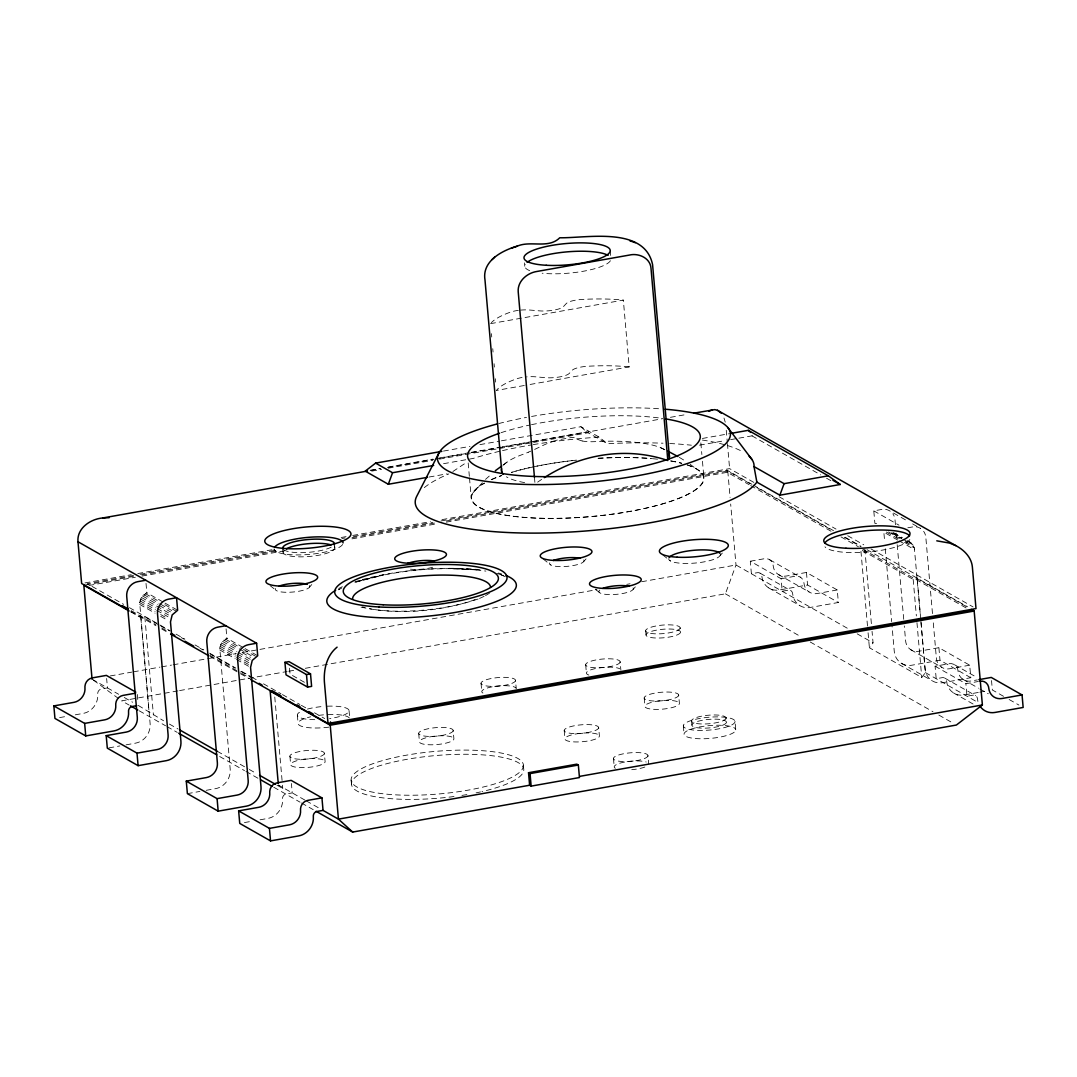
<?xml version="1.0" encoding="UTF-8"?>
<svg xmlns="http://www.w3.org/2000/svg" width="1077" height="1077" viewBox="0 0 1077 1077"><rect width="100%" height="100%" fill="white"/><g stroke="black" fill="none" stroke-linecap="round" stroke-linejoin="round"><path stroke-width="0.75" stroke-dasharray="5 3.75" d="M126.09 744.84L135.473 743.17A17.299 15.778 -60.4 0 0 150.12 723.623L139.673 602.622L141.37 597.425L146.835 592.781L163.637 602.326M206.165 790.33L215.548 788.66A17.299 15.778 -60.4 0 0 230.195 769.113L219.748 648.112L221.458 642.915L226.91 638.271L243.712 647.815M305.289 668.305L725.4 593.817L735.995 565.008L730.664 504.023M920.943 621.51L925.412 672.6L921.75 677.487L869.395 647.748L873.057 642.861L872.047 631.324M472.991 492.822L484.394 480.517M309.557 587.046L311.778 584.569M583.842 561.373L586.076 558.882M633.128 589.375L635.349 586.884M720.096 555.584L722.317 553.093M485.512 479.386L491.664 473.961M502.919 465.143L507.967 461.441M452.892 471.511L466.704 462.302M339.632 589.119L338.568 589.792L342.432 587.638M485.539 595.594L489.429 593.265M534.636 449.419L541.394 446.201A160.338 126.803 65.7 0 1 551.114 442.014L552.595 441.489M479.548 598.449L484.408 596.214M530.786 451.142L528.322 452.205M478.134 599.014C440.103 611.574 397.978 615.856 358.789 606.607M355.006 582.334L383.466 574.97L356.002 582.011C395.326 570.137 437.154 566.381 478.067 569.962L449.472 568.575L470.205 569.262L485.929 571.093M490.573 323.639L623.341 300.106L629.183 366.894L525.913 385.203M524.284 385.499L496.416 390.439A84.329 20.826 -5 0 1 516.206 378.956A14.701 3.635 -5 0 1 524.176 377.165M443.495 451.075L469.976 446.39M479.911 444.626L499.768 441.099M501.424 440.803L580.88 426.721L599.175 437.114L607.428 443.737A172.993 42.73 -5 0 1 663.015 443.212M370.178 470.259L380.087 468.508M388.353 467.041L432.954 459.125M439.564 457.954L469.289 452.69M470.945 452.394L500.684 447.117M502.326 446.834L532.065 441.557M533.721 441.26L586.575 431.89L607.428 443.737M370.851 470.434L380.773 468.67M387.397 467.499L433.748 459.287M435.404 458.99L465.197 453.713M471.807 452.528L662.153 418.791M670.433 417.324L686.978 414.389M371.713 471.134L381.635 469.384M388.245 468.212L432.846 460.296M439.443 459.125L531.957 442.728M533.613 442.432L588.123 432.766M443.562 463.689L473.166 458.439A167.797 41.451 -5 0 1 500.94 450.98M429.171 477.017L447.143 473.826M702.392 438.46L728.617 433.816M699.485 445.164L724.094 440.803M730.65 439.631L737.22 438.474M738.849 438.177L753.994 435.498M84.948 582.926L131.232 574.714M137.843 573.543L275.039 549.216M341.167 537.504L346.121 536.615M352.731 535.444L430.423 521.672M441.987 519.626L729.614 468.63L754.398 482.711M133.508 575.468L87.21 583.667L123.626 604.359M140.118 574.297L277.368 549.957M341.853 538.527L345.165 537.935M353.431 536.467L432.792 522.399M441.058 520.931L727.123 470.218L751.894 484.287M85.487 584.946L135.15 576.141M141.774 574.97L279.172 550.603M352.004 537.692L434.785 523.018M446.363 520.958L727.783 471.066L751.113 484.327M89.041 585.471L135.339 577.259M141.949 576.087L285.809 550.576M351.95 538.85L437.935 523.61M446.201 522.143L727.312 472.305L749.175 484.717M130.586 611.803L140.818 617.606L144.843 616.892L159.369 625.145M876.584 523.597L874.887 523.382L873.797 510.861L881.848 509.434A12.978 11.834 -60.4 0 1 889.858 510.983L906.659 520.528M907.817 527.784L912.636 526.922A12.978 11.834 -60.4 0 1 920.66 528.484L912.259 523.705M750.306 561.225L764.387 558.721A8.643 7.889 -60.4 0 1 772.923 564.227L773.542 567.794A12.978 11.834 -60.4 0 0 786.345 576.033L806.458 572.466L837.26 589.967L838.364 602.487L810.187 607.482A17.299 15.778 -60.4 0 1 793.13 596.496L792.497 592.915A4.321 3.945 -60.4 0 0 788.243 590.169L782.198 591.246L781.108 578.726L750.306 561.225L751.396 573.745L757.441 572.681A4.321 3.945 -60.4 0 1 761.708 575.428L762.328 578.995A17.299 15.778 -60.4 0 0 779.385 589.981L807.562 584.986L838.364 602.487M110.258 675.939L131.784 672.129M133.44 671.833L159.921 667.134M161.577 666.851L171.512 665.088M173.168 664.792L236.078 653.631M242.688 652.46L596.954 589.658M626.747 584.367L630.058 583.788M641.65 581.728L735.995 565.008L848.541 628.928M781.108 578.726L795.189 576.222A8.643 7.889 -60.4 0 1 803.725 581.715L804.344 585.282A12.978 11.834 -60.4 0 0 817.133 593.535L837.26 589.967M177.934 690.882L121.701 700.858L129.011 705.004M179.59 690.586L287.101 671.523M288.757 671.24L293.711 670.352M59.639 717.592L67.461 716.205M75.296 714.818L83.117 713.432A17.299 15.778 -60.4 0 0 97.765 696.819L97.751 693.144A4.321 3.945 -60.4 0 1 101.413 688.997L107.458 687.92L106.636 678.523M862.273 550.468L913.175 579.386L917.2 578.672L968.331 607.711M108.871 747.896L119.83 745.944M921.01 622.519L925.062 668.871A17.299 15.778 -60.4 0 0 942.617 682.71L970.794 677.716L969.69 665.196L938.902 647.694L918.775 651.262A12.978 11.834 -60.4 0 1 905.609 640.882L904.303 625.952M187.385 793.655L199.905 791.433M970.794 677.716L939.992 660.214L911.815 665.223A17.299 15.778 -60.4 0 1 894.26 651.37L891.796 623.233M978.266 692.457L964.184 694.961A17.299 15.778 -60.4 0 1 947.114 683.976L946.495 680.395A4.321 3.945 -60.4 0 0 942.227 677.648L936.196 678.725L935.092 666.205L949.187 663.701A8.643 7.889 -60.4 0 1 957.709 669.194L958.342 672.762A12.978 11.834 -60.4 0 0 971.131 681.001L977.324 679.91M969.69 665.196L949.577 668.763A12.978 11.834 -60.4 0 1 936.398 658.37L933.072 620.231M935.092 666.205L965.894 683.693L978.414 681.472M244.439 822.572L252.26 821.186M260.082 819.799L267.904 818.412A17.299 15.778 -60.4 0 0 282.551 801.8L282.551 798.111A4.321 3.945 -60.4 0 1 286.213 793.964L292.244 792.901L291.423 783.504M979.828 692.188L986.088 691.071M582.159 440.991L578.282 439.658A160.338 40.993 88.8 0 0 574.849 437.841L574.256 437.652M496.618 573.381L501.263 574.755M907.386 541.085L911.788 543.481L914.333 547.924L920.431 615.896M505.355 576.733L501.088 574.781M500.657 574.593L503.524 575.858M660.484 447.642L664.859 449.728M751.975 435.848L820.674 474.876M826.517 478.201L832.373 481.527M873.797 510.861L898.999 525.172M893.681 532.873L902.082 537.638M907.682 540.816L910.482 542.404M893.6 532.859L902.001 537.625M893.385 533.142L901.987 537.908M907.588 541.098L911.788 543.481M891.891 532.846L901.691 538.419M903.091 539.214L912.892 544.774M891.689 532.927L901.489 538.487M888.538 531.957L899.739 538.325M905.34 541.502L913.74 546.281M886.331 532.025L898.932 539.173M904.532 542.364L914.333 547.924M897.828 540.129L883.84 532.186L884.702 542.108M899.228 540.923L914.629 549.674M779.183 496.78L836.035 529.09M847.707 535.713L863.741 544.814M871.037 548.96L973.083 606.93M753.348 485.108L833.49 530.638M845.135 537.248L861.169 546.362M866.998 549.674L967.523 606.768M756.943 487.639L832.763 530.705M844.422 537.329L860.469 546.443M750.629 485.552L832.225 531.903M840.962 536.871L858.45 546.793M862.825 549.283L970.619 610.511M769.732 559.757L800.534 577.259M954.532 664.738L976.933 677.46M1003.549 696.321L992.348 689.967L991.527 680.57M1009.149 699.511L1018.95 705.072M778.321 574.485L809.123 591.973M910.752 649.714L941.554 667.202M963.121 679.452L978.508 688.203M979.908 688.997L988.309 693.763M760.106 573.193L790.908 590.694M944.906 678.173L975.695 695.661M857.198 633.841L873.057 642.861M925.412 672.6L978.185 702.581M768.695 587.907L799.497 605.409M901.126 663.149L931.928 680.637M953.495 692.888L973.083 704.021M725.4 593.817L801.423 637.005M810.2 641.986L933.005 711.749M938.848 715.074L952.001 722.546M165.037 603.12L177.638 610.269M245.112 648.61L257.713 655.758M304.428 682.293L290.05 674.135L289.511 667.875M145.233 593.575L159.234 601.531M164.835 604.709L176.036 611.076M225.308 639.065L242.11 648.61M243.51 649.404L256.111 656.566M143.766 594.639L159.154 603.389M160.554 604.184L171.755 610.538M223.841 640.128L237.842 648.085M239.242 648.879L251.83 656.028M142.46 595.931L157.861 604.682M159.261 605.476L170.462 611.844M222.535 641.421L236.536 649.377M242.137 652.554L250.537 657.333M141.37 597.425L170.772 614.132M221.458 642.915L236.846 651.666M238.246 652.46L250.847 659.622M140.535 599.068L155.936 607.818M157.336 608.613L168.537 614.98M220.61 644.558L236.011 653.308M237.411 654.102L248.612 660.47M139.97 600.818L155.357 609.569M156.757 610.363L167.958 616.731M220.045 646.308L235.432 655.058M236.832 655.853L249.433 663.015M139.673 602.622L155.075 611.373M160.675 614.55L167.675 618.535M219.748 648.112L235.149 656.862M236.55 657.657L249.15 664.819M139.687 604.426L155.088 613.176M160.688 616.354L167.689 620.339M219.762 649.916L235.163 658.666M236.563 659.461L249.164 666.623M129.455 607.67L158.602 624.229M160.056 625.05L170.247 630.853M176.076 634.151L184.827 639.119M195.018 644.921L203.755 649.889M209.584 653.187L235.809 668.09M241.638 671.402L251.843 677.191M253.297 678.025L256.205 679.681M263.488 683.814L280.976 693.75M282.43 694.571L299.918 704.506M301.372 705.341L308.655 709.474M314.484 712.786L324.689 718.574M160.823 625.979L169.547 630.934M181.178 637.53L184.086 639.186M200.066 648.273L202.974 649.916M210.244 654.049L234.948 668.09M240.763 671.388L255.303 679.641M131.152 610.619L155.909 624.687M161.725 627.985L168.981 632.118M209.678 655.233L240.198 672.573M241.652 673.394L248.922 677.527M131.206 611.669L155.99 625.75M161.833 629.062L169.116 633.209M209.934 656.391L249.299 678.752M92.057 679.17L118.658 694.288M124.245 697.465L132.646 702.231M138.246 705.422L163.596 720.782M304.845 800.049L278.391 785.025L282.78 788.485L282.484 785.16M306.245 800.844L320.246 808.8M169.412 724.081L178.122 729.035M217.366 751.329L247.898 768.668M249.352 769.49L256.609 773.623M276.964 785.173L282.78 788.485M139.243 710.82L165.562 725.763M167.029 726.598L177.261 732.414M219.654 756.498L244.506 770.607M245.973 771.442L259.126 778.913M273.746 787.22L300.066 802.177M301.52 802.998L313.219 809.648M679.318 457.375L686.453 461.683M93.403 680.152L119.008 698.879M690.182 464.322L695.957 468.737M662.893 555.018L670.419 560.955M595.244 589.186L600.01 592.942M543.198 559.017L550.724 564.954M273.895 549.633L276.399 551.612M270.165 585.686L276.439 590.627M580.88 426.721L586.575 431.89M723.986 418.024L725.252 422.171M977.916 701.464L977.297 697.896A4.321 3.945 -60.4 0 0 973.029 695.15L966.984 696.213L965.894 683.693M938.902 647.694L939.992 660.214M932.48 613.594L925.816 537.315A12.978 11.834 -60.4 0 0 923.649 531.338M917.2 578.672L920.795 619.867M913.175 579.386L916.365 615.963M916.958 622.614L921.75 677.487M895.445 524.795L895.014 519.814A12.978 11.834 -60.4 0 0 892.846 513.837M896.172 533.088L897.047 543.037M897.195 544.693L903.724 619.315M885.281 548.731L891.648 621.577M864.831 548.92L871.468 624.727M860.954 551.303L867.51 626.127M868.089 632.778L869.395 647.748M806.458 572.466L807.562 584.986M726.248 430.221L727.271 441.907M727.419 443.576L729.614 468.63M727.783 471.066L730.085 497.439M727.123 470.218L727.312 472.305M735.026 721.428A25.942 6.408 -5 0 1 696.617 730.314A25.942 6.408 -5 0 1 695.89 719.234A25.942 6.408 -5 0 1 735.026 721.428L735.753 729.775A25.942 6.408 -5 0 1 697.344 738.66A25.942 6.408 -5 0 1 696.617 727.581A25.942 6.408 -5 0 1 735.753 729.775M726.046 717.996A17.299 4.268 -5 0 1 700.44 723.919A17.299 4.268 -5 0 1 699.942 716.528A17.299 4.268 -5 0 1 726.046 717.996L726.41 722.169A17.299 4.268 -5 0 1 700.804 728.092A17.299 4.268 -5 0 1 700.319 720.701A17.299 4.268 -5 0 1 726.41 722.169M700.844 442.862L701.867 454.548M702.46 461.239L703.914 477.932M691.582 720.971L691.946 725.144M680.152 627.864A17.299 4.268 -5 0 1 654.547 633.788A17.299 4.268 -5 0 1 654.062 626.397A17.299 4.268 -5 0 1 680.152 627.864L680.516 632.037A17.299 4.268 -5 0 1 654.91 637.961A17.299 4.268 -5 0 1 654.426 630.57A17.299 4.268 -5 0 1 680.516 632.037M683.33 725.885L684.057 734.231M678.672 695.055A17.299 4.268 -5 0 1 653.066 700.979A17.299 4.268 -5 0 1 652.581 693.588A17.299 4.268 -5 0 1 678.672 695.055L679.399 703.402A17.299 4.268 -5 0 1 653.793 709.326A17.299 4.268 -5 0 1 653.308 701.935A17.299 4.268 -5 0 1 679.399 703.402M645.688 630.839L646.052 635.013M610.215 250.456L610.646 255.464M644.208 698.017L644.935 706.377M647.95 755.596A17.299 4.268 -5 0 1 622.344 761.52A17.299 4.268 -5 0 1 621.846 754.129A17.299 4.268 -5 0 1 647.95 755.596L648.677 763.943M620.15 661.817A17.299 4.268 -5 0 1 594.544 667.727A17.299 4.268 -5 0 1 594.06 660.349A17.299 4.268 -5 0 1 620.15 661.817L620.89 670.163M613.473 758.571L614.213 766.918M598.664 727.608A17.299 4.268 -5 0 1 573.058 733.518A17.299 4.268 -5 0 1 572.574 726.14A17.299 4.268 -5 0 1 598.664 727.608L599.404 735.954A17.299 4.268 -5 0 1 573.799 741.878A17.299 4.268 -5 0 1 573.301 734.487A17.299 4.268 -5 0 1 599.404 735.954M585.686 664.778L586.413 673.125M524.486 262.896L524.768 266.234M564.2 730.569L564.927 738.916M534.461 477.38L534.892 482.388M491.449 333.655L491.731 337.007M492.754 348.692L493.051 352.031M494.074 363.716L494.37 367.055M495.393 378.754L495.676 382.093M523.449 765.235A86.497 21.365 -5 0 1 395.421 794.839A86.497 21.365 -5 0 1 392.97 757.912A86.497 21.365 -5 0 1 523.449 765.235L523.812 769.409M515.52 680.368A17.299 4.268 -5 0 1 489.9 686.291A17.299 4.268 -5 0 1 489.416 678.9A17.299 4.268 -5 0 1 515.52 680.368L516.246 688.715M468.185 462.922L469.343 476.276M469.491 477.946L471.241 497.978M481.042 683.33L481.769 691.69M453.175 730.448A17.299 4.268 -5 0 1 427.556 736.358A17.299 4.268 -5 0 1 427.071 728.981A17.299 4.268 -5 0 1 453.175 730.448L453.902 738.795A17.299 4.268 -5 0 1 428.296 744.719A17.299 4.268 -5 0 1 427.798 737.328A17.299 4.268 -5 0 1 453.902 738.795M418.697 733.41L419.424 741.757M334.449 543.67L334.812 547.843M349.056 710.658L349.783 719.005M351.102 780.085L351.479 784.258M324.379 753.281A17.299 4.268 -5 0 1 298.773 759.204A17.299 4.268 -5 0 1 298.289 751.813A17.299 4.268 -5 0 1 324.379 753.281L325.106 761.627A17.299 4.268 -5 0 1 299.5 767.551A17.299 4.268 -5 0 1 299.016 760.16A17.299 4.268 -5 0 1 325.106 761.627M282.739 548.126L283.103 552.299M297.36 715.115L298.087 723.461M289.915 756.242L290.642 764.603M274.77 697.021L282.336 783.491M226.089 628.874L226.91 638.271M146.014 583.384L146.835 592.781M144.843 616.892L153.419 715.007M140.818 617.606L149.03 711.534M137.291 694.463L137.843 700.723M453.996 796.536A86.497 21.365 -5 0 1 353.471 779.142A86.497 21.365 -5 0 1 487.975 755.3A86.497 21.365 -5 0 1 481.957 791.582M480.517 791.918A86.497 21.365 -5 0 1 476.088 792.86M466.88 794.597A86.497 21.365 -5 0 1 460.498 795.634M644.827 767.039A17.299 4.268 -5 0 1 631.728 769.692M615.344 768.278A17.299 4.268 -5 0 1 623.906 762.193A17.299 4.268 -5 0 1 646.227 762.018M482.913 693.049A17.299 4.268 -5 0 1 494.276 686.466A17.299 4.268 -5 0 1 515.937 688.001M328.848 727.15A25.942 6.408 -5 0 1 299.783 725.521A25.942 6.408 -5 0 1 310.647 716.811M319.034 715.33A25.942 6.408 -5 0 1 323.517 714.845M328.014 714.549A25.942 6.408 -5 0 1 349.325 717.928M588.863 675.064A17.299 4.268 -5 0 1 596.106 668.413A17.299 4.268 -5 0 1 619.746 668.79M327.273 706.202A25.942 6.408 -5 0 1 349.029 710.47A25.942 6.408 -5 0 1 329.575 718.601M314.767 719.665A25.942 6.408 -5 0 1 300.604 711.614M307.43 709.083A25.942 6.408 -5 0 1 322.777 706.499M909.836 539.51A43.242 10.676 -5 0 1 867.981 551.976A43.242 10.676 -5 0 1 824.969 546.833M424.311 487.612A172.993 42.73 -5 0 1 448.813 473.92M669.706 443.509A172.993 42.73 -5 0 1 691.407 445.205M502.515 450.617A167.797 41.451 -5 0 1 531.58 444.895M533.209 444.613A167.797 41.451 -5 0 1 599.175 437.114M702.366 440.049A167.797 41.451 -5 0 1 725.925 445.097M727.513 445.568A167.797 41.451 -5 0 1 742.605 451.694M338.703 588.5A95.139 23.506 -5 0 1 342.378 586.682M354.912 581.849A95.139 23.506 -5 0 1 359.462 580.436M362.276 579.614A95.139 23.506 -5 0 1 481.311 569.921M498.328 573.004A95.139 23.506 -5 0 1 501.438 573.879M334.341 546.766A25.942 6.408 -5 0 1 309.382 556.472A25.942 6.408 -5 0 1 283.426 551.155M331.191 547.17A25.942 6.408 -5 0 1 306.77 552.461A25.942 6.408 -5 0 1 284.449 550.185M720.419 554.44A25.942 6.408 -5 0 1 694.988 563.069A25.942 6.408 -5 0 1 668.709 558.896M342.634 544.45A34.599 8.549 -5 0 1 306.151 554.655A34.599 8.549 -5 0 1 274.123 548.866M633.034 587.894A17.299 4.268 -5 0 1 614.886 594.464A17.299 4.268 -5 0 1 599.808 590.034M583.747 559.892A17.299 4.268 -5 0 1 567.108 566.367A17.299 4.268 -5 0 1 549.808 562.827M432.617 567.256A17.299 4.268 -5 0 1 410.458 569.168M309.462 585.565A17.299 4.268 -5 0 1 292.823 592.04A17.299 4.268 -5 0 1 275.51 588.5M475.105 599.552A69.197 17.097 -5 0 1 369.492 608.667M365.049 607.603A69.197 17.097 -5 0 1 362.437 606.822M687.099 464.941A116.451 28.769 -5 0 1 591.165 516.516A116.451 28.769 -5 0 1 484.569 483.129M491.462 479.682A116.451 28.769 -5 0 1 501.882 475.536M511.548 472.399A116.451 28.769 -5 0 1 576.357 460.148A116.76 28.837 -5 0 0 511.346 472.359M598.139 458.344A116.451 28.769 -5 0 1 650.871 458.573M652.568 458.708A116.451 28.769 -5 0 1 657.522 459.179M670.675 460.983A116.451 28.769 -5 0 1 681.526 463.298M524.634 482.617A84.329 20.826 -5 0 1 506.405 476.801M503.646 465.089A84.329 20.826 -5 0 1 522.803 454.4L524.849 453.619A13.934 1.037 -24.1 0 0 528.295 452.232M664.59 449.688A84.329 20.826 -5 0 0 594.625 441.664L591.812 441.745A13.934 2.908 -1.5 0 1 587.786 441.664L585.39 441.462A15.684 3.056 -1.1 0 1 582.253 440.978M537.652 482.159A155.815 142.151 -60.4 0 1 541.637 479.4M552.528 441.489A15.926 2.585 -13 0 1 557.63 439.954L571.348 437.545A15.926 2.504 -13.4 0 1 574.216 437.666M629.183 366.894A84.329 20.826 -5 0 0 588.015 366.234A14.701 3.635 -5 0 0 572.21 370.273L569.221 373.463A15.563 3.85 -5 0 1 545.487 377.677L535.323 376.802A14.701 3.635 -5 0 0 526.491 376.91M610.417 260.715A43.242 10.676 -5 0 1 542.189 273.235M529.669 270.623A43.242 10.676 -5 0 1 525.307 264.323M518.333 310.378A14.701 3.635 -5 0 0 510.363 312.168A84.329 20.826 -5 0 0 491.381 322.669M520.649 310.109A14.701 3.635 -5 0 1 529.48 310.014L539.644 310.876A15.563 3.85 -5 0 0 563.379 306.676L566.354 303.472A14.701 3.635 -5 0 1 582.172 299.433A84.329 20.826 -5 0 1 623.341 300.106M501.115 432.685A116.76 28.837 -5 0 1 530.005 424.984M531.513 424.675A116.76 28.837 -5 0 1 662.368 418.388M498.732 423.557A147.037 36.322 -5 0 1 526.505 417.391M531.567 416.462A147.037 36.322 -5 0 1 660.188 408.829M687.382 464.887A116.76 28.837 -5 0 1 591.179 516.597A116.76 28.837 -5 0 1 484.287 483.115M491.193 479.655A116.76 28.837 -5 0 1 501.653 475.495M598.166 458.263A116.76 28.837 -5 0 1 651.975 458.56M670.89 460.916A116.76 28.837 -5 0 1 681.781 463.231"/><path stroke-width="1.5" d="M441.839 451.371L375.617 463.11L365.224 471.134L388.326 484.26L392.567 472.736L433.681 465.439M779.856 495.191L784.096 483.667L828.361 475.819L840.222 484.488L779.856 495.191L756.862 482.133A172.993 42.73 -5 0 1 559.677 532.563A172.993 42.73 -5 0 1 416.799 496.174L439.241 452.353M669.409 456.958L652.581 264.632C644.571 226.076 587.463 238.179 559.757 237.775C548.408 249.124 530.651 240.265 517.323 246.135C502.192 250.456 481.877 261.024 484.973 279.805L501.801 472.13M494.572 257.201L492.001 259.624M337.088 647.156C326.87 655.153 323.612 669.275 324.379 681.728L328.027 723.475L976.004 608.586L972.356 566.839C971.414 557.267 963.902 549.768 955.689 545.581L717.511 410.283L714.738 409.623L693.601 413.205M971.252 609.38L974.173 611.036L982.386 704.964L956.389 725.036L352.691 832.063L316.14 811.304M495.339 470.703L501.653 466.072M708.854 411.36L711.816 409.987M511.292 248.222L517.323 246.135M367.54 471.026L102.719 517.97C90.576 518.979 76.736 528.215 77.988 541.758L81.637 583.505L128.298 610.013M388.326 484.26L427.542 477.313M730.26 433.519L748.286 430.329L828.361 475.819M145.745 580.247L137.694 581.674A12.978 11.834 -60.4 0 0 126.723 596.348L137.304 717.417A12.978 11.834 -60.4 0 1 126.332 732.077L106.206 735.645L107.31 748.165L138.098 765.666L166.275 760.672A17.299 15.778 -60.4 0 0 180.909 741.111L170.489 621.927L172.172 614.927L177.638 610.269L176.547 597.748L168.497 599.175A12.978 11.834 -60.4 0 0 157.511 613.836L168.106 734.904A12.978 11.834 -60.4 0 1 157.134 749.579L137.008 753.146L106.206 735.645M225.82 625.737L217.769 627.164A12.978 11.834 -60.4 0 0 206.797 641.838L217.379 762.906A12.978 11.834 -60.4 0 1 206.407 777.567L186.281 781.135L187.385 793.655L218.173 811.156L246.35 806.161A17.299 15.778 -60.4 0 0 260.984 786.6L250.564 667.417L252.247 660.416L257.713 655.758L256.622 643.238L77.988 541.758M256.622 643.238L248.572 644.665A12.978 11.834 -60.4 0 0 237.586 659.326L248.181 780.394A12.978 11.834 -60.4 0 1 237.209 795.068L217.083 798.636L186.281 781.135M284.934 662.328L288.959 661.615L310.513 673.852L311.616 686.386L307.591 687.099L286.024 674.848L284.934 662.328L306.487 674.565L310.513 673.852M136.739 705.677L132.215 706.485A4.321 3.945 -60.4 0 0 128.553 710.645L128.567 714.32A17.299 15.778 -60.4 0 1 113.92 730.933L85.743 735.928L54.94 718.426L53.85 705.906L73.976 702.339A12.978 11.834 -60.4 0 0 84.962 689.872L84.948 686.197A8.643 7.889 -60.4 0 1 92.272 677.891L106.354 675.4L135.756 692.094M135.594 693.171L123.074 695.392A8.643 7.889 -60.4 0 0 115.751 703.698L115.751 707.374A12.978 11.834 -60.4 0 1 104.779 719.826L84.652 723.394L53.85 705.906M970.619 610.511L330.693 723.973L330.518 721.886M278.243 783.369L270.165 691.084L330.222 725.211L974.173 611.036M323.046 810.389L317.001 811.466A4.321 3.945 -60.4 0 0 313.34 815.612L313.353 819.287A17.299 15.778 -60.4 0 1 298.706 835.9L270.542 840.895L239.74 823.407L238.636 810.873L258.763 807.306A12.978 11.834 -60.4 0 0 269.748 794.853L269.735 791.178A8.643 7.889 -60.4 0 1 277.058 782.871L291.153 780.367L321.942 797.869L323.046 810.389L338.447 819.139L352.691 832.063M978.872 679.641L991.257 677.433L1022.06 694.934L1023.15 707.454L994.973 712.449A17.299 15.778 -60.4 0 1 980.299 706.579M321.942 797.869L307.86 800.359A8.643 7.889 -60.4 0 0 300.537 808.665L300.55 812.341A12.978 11.834 -60.4 0 1 289.565 824.807L269.438 828.375L238.636 810.873M529.615 785.241L528.524 772.721L576.814 764.158L578.349 765.033L579.453 777.554L531.149 786.116L529.615 785.241L338.447 819.139L330.222 725.211M528.524 772.721L530.059 773.596L578.349 765.033M1022.06 694.934L1001.933 698.502A12.978 11.834 -60.4 0 1 989.13 690.263L988.511 686.695A8.643 7.889 -60.4 0 0 979.976 681.202M579.561 776.382L982.386 704.964M102.719 517.97L109.181 517.687M936.775 540.829L949.712 543.104L955.689 545.581M629.722 240.71L635.295 242.702M667.767 451.128L677.891 456.513M832.925 480.329L840.222 484.488M749.148 456.285A167.797 41.451 -5 0 1 754.021 466.583L784.096 483.667M375.617 463.11L392.567 472.736M122.401 605.651L128.23 608.963M171.889 633.761L174.797 635.417M184.975 641.192L193.698 646.146M259.099 683.303L262.007 684.959M272.185 690.734L280.962 695.715M297.05 704.856L299.971 706.525M308.749 711.507L313.138 713.997M170.57 634.03L208.48 655.57M250.766 679.587L328.027 723.475M129.119 610.969L83.831 585.242L92.057 679.17M179.576 729.856L217.366 751.329M259.517 775.278L275.51 784.352M130.479 705.839L137.789 709.985M178.715 733.235L216.733 754.829M260.594 779.748L272.279 786.398M717.511 410.283L721.186 413.151M748.286 430.329L750.575 432.389M727.783 427.488L752.015 459.583M754.021 466.583L756.862 482.133M534.461 477.38L518.212 291.746C517.418 281.218 527.138 272.925 536.885 271.471L629.399 255.074C638.499 252.839 650.266 257.928 650.993 268.2L667.821 460.525A155.815 142.151 -60.4 0 0 544.343 477.623M530.059 773.596L531.149 786.116M306.487 674.565L307.591 687.099M269.438 828.375L270.542 840.895M217.083 798.636L218.173 811.156M137.008 753.146L138.098 765.666M84.652 723.394L85.743 735.928M824.726 543.131A43.242 10.676 -5 0 1 866.581 530.651A43.242 10.676 -5 0 1 909.594 535.808M602.81 588.392A25.942 6.408 -5 0 0 641.219 579.52A25.942 6.408 -5 0 0 602.083 577.312A25.942 6.408 -5 0 0 602.81 588.392A17.299 4.268 -5 0 1 629.13 586.211M506.096 575.522A95.139 23.506 -5 0 1 423.126 616.596A95.139 23.506 -5 0 1 335.701 590.209M279.239 586.076A25.942 6.408 -5 0 0 317.661 577.191A25.942 6.408 -5 0 0 278.512 574.997A25.942 6.408 -5 0 0 279.239 586.076A17.299 4.268 -5 0 1 307.322 584.353M283.211 549.203A25.942 6.408 -5 0 1 308.17 539.51A25.942 6.408 -5 0 1 334.126 544.814M286.361 548.812A25.942 6.408 -5 0 1 331.137 544.949M669.032 557.751A25.942 6.408 -5 0 1 694.14 550.266A25.942 6.408 -5 0 1 719.948 553.363M274.554 547.345A34.599 8.549 -5 0 1 311.038 537.14A34.599 8.549 -5 0 1 343.065 542.929M553.443 560.498A17.299 4.268 -5 0 1 579.843 558.223M407.941 563.338A17.299 4.268 -5 0 1 434.341 561.063M352.637 599.081A69.197 17.097 -5 0 1 420.447 576.087A69.197 17.097 -5 0 1 490.52 587.207M668.682 453.552A84.329 20.826 -5 0 1 668.602 459.327M503.228 474.297A84.329 20.826 -5 0 1 501.572 468.683M527.124 262.371A43.242 10.676 -5 0 1 567.148 251.856A43.242 10.676 -5 0 1 608.101 255.384M665.653 418.899A116.76 28.837 -5 0 1 667.269 459.569A116.76 28.837 -5 0 1 503.282 473.692A116.76 28.837 -5 0 1 499.54 433.21M665.169 409.206A147.037 36.322 -5 0 1 695.594 460.633A147.037 36.322 -5 0 1 476.761 479.857A147.037 36.322 -5 0 1 497.143 423.975M845.983 548.233A43.242 10.676 -5 0 0 909.998 533.425A43.242 10.676 -5 0 0 844.758 529.763A43.242 10.676 -5 0 0 845.983 548.233M677.096 557.186A34.599 8.549 -5 0 0 728.308 545.352A34.599 8.549 -5 0 0 676.114 542.418A34.599 8.549 -5 0 0 677.096 557.186M286.94 548.637A43.242 10.676 -5 0 0 350.954 533.842A43.242 10.676 -5 0 0 285.715 530.18A43.242 10.676 -5 0 0 286.94 548.637M408.035 563.244A25.942 6.408 -5 0 0 446.443 554.359A25.942 6.408 -5 0 0 407.294 552.164A25.942 6.408 -5 0 0 408.035 563.244M553.538 560.403A25.942 6.408 -5 0 0 591.946 551.518A25.942 6.408 -5 0 0 552.797 549.324A25.942 6.408 -5 0 0 553.538 560.403M383.17 604.762A77.84 19.224 -5 0 0 498.395 578.107A77.84 19.224 -5 0 0 380.962 571.524A77.84 19.224 -5 0 0 383.17 604.762M378.983 606.97A86.497 21.365 -5 0 0 507.011 577.366A86.497 21.365 -5 0 0 376.533 570.043A86.497 21.365 -5 0 0 378.983 606.97M546.201 265.265A43.242 10.676 -5 0 0 610.215 250.456A43.242 10.676 -5 0 0 544.975 246.795A43.242 10.676 -5 0 0 546.201 265.265"/></g></svg>
